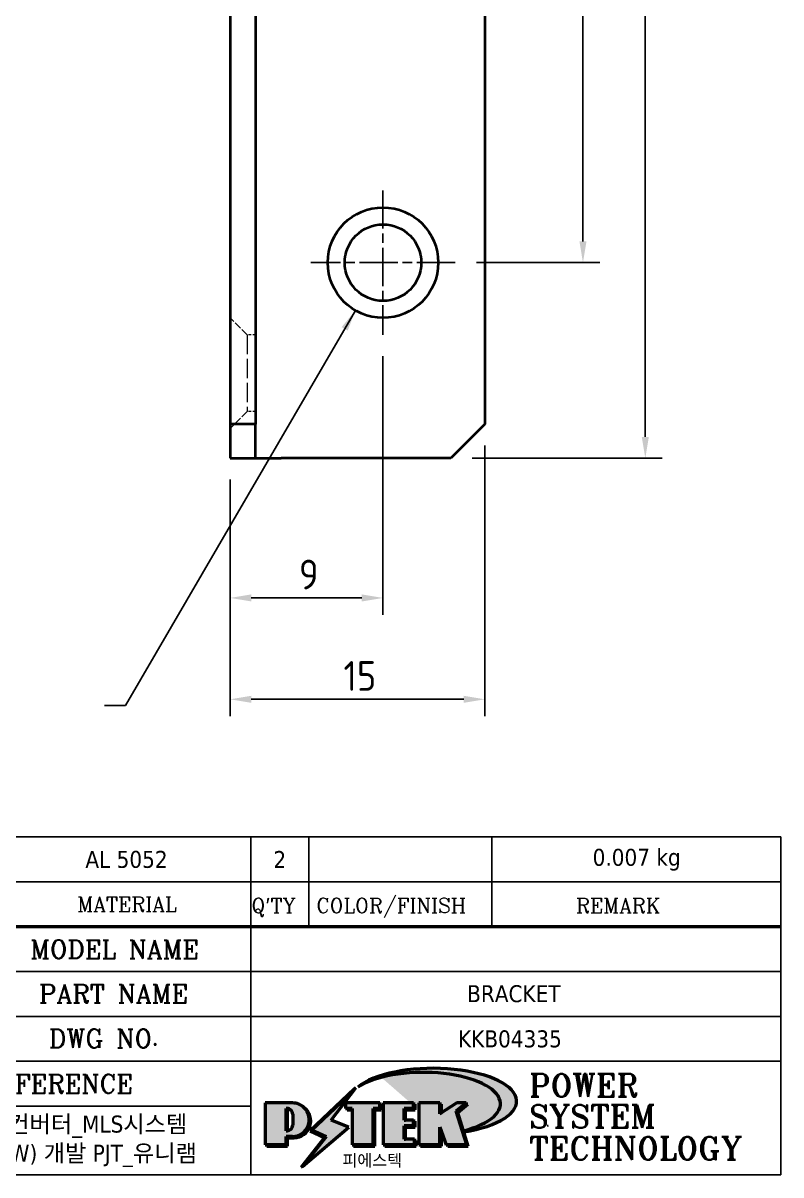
# Model space of a CAD drawing. Header units: millimetres. Extents: x 0 to 105, y 0 to 149.
# Drawn here: x 55.4 to 100, y 5 to 72.8 of the extents above; entities that cross this region are included whole.
import ezdxf
from ezdxf.enums import TextEntityAlignment as Align

# ---------------------------------------------------------------- set-up
doc = ezdxf.new("R2010")
doc.units = ezdxf.units.MM
doc.header["$LTSCALE"] = 0.5
doc.linetypes.add('CHAIN', pattern=[0.35429999999999995, 0.2362, -0.0295, 0.0591, -0.0295])
doc.linetypes.add('DASHED', pattern=[0.2067, 0.1654, -0.0413])
doc.layers.get('0').update_dxf_attribs({"color": 3, "lineweight": 25})
for name, color, linetype, lineweight in [('가려진 것(ISO)', 2, 'DASHED', 18), ('가시적인 것(ISO)', 3, 'Continuous', 40), ('기호(ISO)', 5, 'Continuous', 25), ('제목(ISO)', 5, 'Continuous', 50), ('중심 표식(ISO)', 1, 'Continuous', 25), ('치수(ISO)', 2, 'Continuous', 25), ('해치(ISO)', 7, 'Continuous', 18)]:
    doc.layers.add(name, color=color, linetype=linetype, lineweight=lineweight)
doc.styles.add('HAN_291', font='')
doc.styles.add('HAN_370', font='', dxfattribs={"width": 2})
doc.styles.add('RC_284', font='ROMANC.shx')
doc.styles.add('RC_287', font='ROMANC.shx')
doc.styles.add('RC_292', font='ROMANC.shx')
doc.styles.add('ROMANT_294', font='romant.shx')
doc.styles.add('치수 텍스트_PSTEK_POSCO', font='isocp.shx')
doc.styles.add('텍스트 스타일198', font='tahoma.ttf')
doc.styles.add('텍스트 스타일333', font='ROMANC.shx', dxfattribs={"width": 0.800000011920929})
doc.styles.get('HAN_291').set_extended_font_data('GulimChe')
doc.styles.get('HAN_370').set_extended_font_data('GulimChe')
doc.dimstyles.new('치수_PSTEK_POSCO', dxfattribs={"dimscale": 0.5, "dimtxt": 3.5, "dimasz": 2.5, "dimexe": 2, "dimexo": 2.5, "dimgap": 1, "dimtad": 1, "dimrnd": 1e-08, "dimdsep": 46, "dimtxsty": '치수 텍스트_PSTEK_POSCO', "dimcen": 0.09, "dimdle": 10, "dimclrd": 7, "dimclre": 7, "dimclrt": 2, "dimadec": 1, "dimazin": 2, "dimtfac": 1, "dimtmove": 0, "dimatfit": 3, "dimfxl": 0, "dimtolj": 1, "dimlwd": -1, "dimlwe": -1, "dimarcsym": 0})
doc.dimstyles.new('치수_PSTEK_POSCO$7', dxfattribs={"dimscale": 0.5, "dimtxt": 3.5, "dimasz": 2.5, "dimexe": 2, "dimexo": 2.5, "dimgap": 1, "dimtad": 1, "dimrnd": 1e-08, "dimdsep": 46, "dimtxsty": '치수 텍스트_PSTEK_POSCO', "dimcen": 0.09, "dimdle": 10, "dimclrd": 7, "dimclre": 7, "dimclrt": 2, "dimadec": 1, "dimazin": 2, "dimtfac": 1, "dimtmove": 0, "dimatfit": 3, "dimfxl": 0, "dimtolj": 1, "dimlwd": -1, "dimlwe": -1, "dimarcsym": 0})

# ---------------------------------------------------------------- blocks, each defined once
blk = doc.blocks.new('제목 블록 PSTEK')
for color, points in [(252, [(317.2195697678507, 17.0593801673321), (322.0326348870767, 21.62682475217465), (322.2781991042243, 21.94392121864296), (317.0471853425802, 16.97985676345368), (318.7512090904202, 16.1899260703855), (316.0018030350395, 12.71868385740789), (316.3356552234328, 13.00206718743325), (318.9235935156908, 16.2694494742633)]), (5, [(321.6183518841322, 17.4193704504104), (319.5281351041078, 18.24969419629727), (322.4505835294948, 22.02344462252142), (317.2195697678507, 17.0593801673321), (318.9235935156908, 16.2694494742633), (316.1741874603099, 12.79820726128571)]), (1, [(324.4839107253602, 19.60711530335299), (325.2419748254881, 19.60711530335299), (325.2419748254881, 20.25857663940324), (321.2266040451076, 20.25857663940324), (321.2266040451076, 19.60711530335299), (321.9846681452406, 19.60711530335299), (321.9846681452406, 15.3430047401139), (324.4839107253602, 15.3430047401139)]), (252, [(321.9846681452406, 19.60711530335299), (321.4042753185749, 19.60711530335299), (321.4042753185749, 19.45905590879572), (321.9846681452406, 19.45905590879572)]), (252, [(324.6615819988275, 19.45905590879572), (325.4196460989604, 19.45905590879572), (325.4196460989604, 20.11051724484596), (325.2419748254881, 20.11051724484596), (325.2419748254881, 19.60711530335299), (324.4839107253602, 19.60711530335299), (324.4839107253602, 15.3430047401139), (322.1623394187076, 15.3430047401139), (322.1623394187076, 15.19494534555726), (324.6615819988275, 15.19494534555726)]), (1, [(329.2277337269622, 20.25857663940324), (325.65654113025, 20.25857663940324), (325.65654113025, 15.3430047401139), (329.3580259941756, 15.3430047401139), (329.3580259941756, 15.9944660761648), (328.1137701654877, 15.9944660761648), (328.1137701654877, 17.56360607323003), (329.2277337269622, 17.56360607323003), (329.2277337269622, 18.25543873810179), (328.1137701654877, 18.25543873810179), (328.1137701654877, 19.60711530335299), (329.2277337269622, 19.60711530335299)]), (252, [(328.2914414389548, 19.45905590879572), (329.4054050004294, 19.45905590879572), (329.4054050004294, 20.11051724484596), (329.2277337269622, 20.11051724484596), (329.2277337269622, 19.60711530335299), (328.1137701654877, 19.60711530335299), (328.1137701654877, 18.25543873810179), (328.2914414389548, 18.25543873810179)]), (1, [(332.3312149849806, 20.25857663940324), (329.8592894925411, 20.25857663940324), (329.8592894925411, 15.3430047401139), (332.3312149849806, 15.3430047401139), (332.3312149849806, 17.4318630164523), (333.0701931098801, 15.3430047401139), (335.4855464857051, 15.3430047401139), (334.2514536401189, 19.30614745124769), (335.4379594596742, 20.25857663940324), (334.3071782107978, 20.25857663940324), (332.3312149849806, 18.99741471888304)]), (252, [(332.5088862584528, 20.1105172448466), (332.3312149849806, 20.1105172448466), (332.3312149849806, 18.99741471888368), (332.5088862584528, 19.11081371413894)]), (252, [(335.6156307331414, 20.11051724484596), (335.2535118015555, 20.11051724484596), (334.2514536401189, 19.30614745124769), (335.4855464857051, 15.3430047401139), (333.1954852176545, 15.3430047401139), (333.2478643833523, 15.19494534555726), (335.6632177591723, 15.19494534555726), (334.4291249135862, 19.15808805669106)]), (252, [(328.2914414389548, 17.41554667867274), (329.4054050004294, 17.41554667867274), (329.4054050004294, 18.10737934354514), (329.2277337269622, 18.10737934354514), (329.2277337269622, 17.56360607323003), (328.1137701654877, 17.56360607323003), (328.1137701654877, 15.9944660761648), (328.2914414389548, 15.9944660761648)]), (252, [(332.5088862584528, 16.92964231796647), (332.3312149849806, 17.43186301645164), (332.3312149849806, 15.3430047401139), (330.0369607660135, 15.3430047401139), (330.0369607660135, 15.19494534555726), (332.5088862584528, 15.19494534555726)]), (252, [(329.5356972676428, 15.8464066816075), (329.3580259941756, 15.8464066816075), (329.3580259941756, 15.3430047401139), (325.8342124037171, 15.3430047401139), (325.8342124037171, 15.19494534555726), (329.5356972676428, 15.19494534555726)])]:
    blk.add_hatch(color=color).paths.add_polyline_path(points)
h = blk.add_hatch(color=1)
edge = h.paths.add_edge_path(flags=0)
edge.add_line((314.2242174273352, 19.60711530335299), (314.2242174273352, 17.00126995915134))
edge.add_line((314.2242174273352, 17.00126995915134), (314.3485873187598, 17.00126995915134))
edge.add_arc((314.3485873187598, 17.6527312952023), 0.6514613360509371, 270, 360)
edge.add_line((315.0000486548106, 17.6527312952023), (315.0000486548106, 18.95565396730211))
edge.add_arc((314.3485873187598, 18.95565396730212), 0.6514613360508712, 0, 90)
edge.add_line((314.3485873187598, 19.60711530335299), (314.2242174273352, 19.60711530335299))
edge = h.paths.add_edge_path()
edge.add_arc((314.9847713324306, 18.28938669179658), 1.969189947606664, 269.9999999999959, 450)
edge.add_line((314.9847713324306, 20.25857663940318), (311.7664314776902, 20.25857663940324))
edge.add_line((311.7664314776902, 20.25857663940324), (311.7664314776902, 15.3430047401139))
edge.add_line((311.7664314776902, 15.3430047401139), (314.2242174273352, 15.3430047401139))
edge.add_line((314.2242174273352, 15.3430047401139), (314.2242174273352, 16.32019674418991))
edge.add_line((314.2242174273352, 16.32019674418991), (314.9847713324307, 16.32019674418991))
h = blk.add_hatch(color=252)
edge = h.paths.add_edge_path()
edge.add_arc((314.9847713324309, 18.28938669179657), 1.969189947606666, 270, 406.8278729790604)
edge.add_arc((315.1624426058984, 18.1413272972396), 1.969189947606962, -90, 53.560984836317004, ccw=False)
edge.add_line((315.1624426058984, 16.17213734963263), (314.4018887008024, 16.17213734963263))
edge.add_line((314.4018887008024, 16.17213734963263), (314.4018887008024, 15.19494534555726))
edge.add_line((314.4018887008024, 15.19494534555726), (311.9441027511573, 15.19494534555726))
edge.add_line((311.9441027511573, 15.19494534555726), (311.9441027511573, 15.3430047401139))
edge.add_line((311.9441027511573, 15.3430047401139), (314.2242174273352, 15.3430047401139))
edge.add_line((314.2242174273352, 15.3430047401139), (314.2242174273352, 16.32019674418991))
edge.add_line((314.2242174273352, 16.32019674418991), (314.9847713324309, 16.32019674418991))
h = blk.add_hatch(color=252)
edge = h.paths.add_edge_path()
edge.add_line((314.4018887008024, 19.45905590879572), (314.5262585922315, 19.45905590879572))
edge.add_arc((314.5262585922314, 18.80759457274939), 0.6514613360463194, 60.4189348879147, 90.00000000000318, ccw=False)
edge.add_arc((314.3485873187602, 18.95565396730057), 0.6514613360524251, 39.96992292766206, 90.00000000009999)
edge.add_line((314.3485873187591, 19.60711530335307), (314.2242174273352, 19.60711530335298))
edge.add_line((314.2242174273352, 19.60711530335299), (314.2242174273352, 17.00126995915134))
edge.add_line((314.2242174273352, 17.00126995915134), (314.3485873187591, 17.00126995915134))
edge.add_arc((314.3485873187568, 17.652731295233), 0.6514613360816299, 270.0000000002, 274.6930825552478)
edge.add_line((314.4018887008024, 17.0034541317032), (314.4018887008024, 19.45905590879572))
at = {"layer": '해치(ISO)'}
h = blk.add_hatch(color=140, dxfattribs=at)
edge = h.paths.add_edge_path()
edge.add_ellipse((330.3660919371412, 20.15576403068321), major_axis=(9.100907360794343, 0), ratio=0.4069904968023172, start_angle=301.3098473703837, end_angle=507.7436900681698)
edge.add_ellipse((331.5340919371412, 20.4634168429492), major_axis=(-9.82350664112931, 0), ratio=0.3942600559756514, start_angle=111.51207141178469, end_angle=334.47025347086895, ccw=False)
edge.add_line((335.1363447531188, 16.8601935978785), (335.0955236905705, 16.99119398620872))
at = {"color": 180}
for p, q in [((182.475792979055, 11.79100474011392), (182.4757929790549, 51.56524660363496)), ((182.4757929790549, 51.56524660363496), (372.4757929537551, 51.56524660363496)), ((189.2651435055721, 51.56524660363496), (189.2651435055722, 41.00524660363494)), ((215.2152739891528, 41.00524660363494), (215.2152739891528, 51.56524660363496)), ((280.8758854511282, 51.56524660363496), (280.8758854511282, 41.00524660363494)), ((310.0881549537552, 51.56524660363496), (310.0881549537553, 41.00524660363494)), ((316.9044520275131, 51.56524660363496), (316.9044520275127, 41.00524660363494)), ((338.4566026226726, 51.56524660363496), (338.4566026226727, 41.00524660363494)), ((372.4757929537551, 51.56524660363496), (372.4757929537551, 11.79100474011389)), ((182.475792979055, 46.2852466036349), (372.4757929537551, 46.28524660363492)), ((182.475792979055, 41.00524660363493), (206.451475290024, 41.00524660363493)), ((222.9401812389276, 11.79100474011392), (222.9401812389276, 41.00524660363494)), ((239.4288871878316, 11.79100474011392), (239.4288871878316, 41.00524660363494)), ((255.9175931367356, 11.79100474011392), (255.9175931367356, 41.00524660363494)), ((268.6918866058747, 41.00524660363494), (268.6918866058747, 30.44524660363498)), ((280.8758854511282, 41.00524660363494), (280.8758854511282, 25.16524660363502)), ((310.088154953755, 41.00524660363494), (310.088154953755, 11.79100474011392)), ((182.475792979055, 35.72524660363497), (206.451475290024, 35.72524660363497)), ((198.8621818849491, 12.02524660363491), (198.8621818849491, 35.72524660363497)), ((206.451475290024, 35.72524660363497), (372.4757929537551, 35.72524660363497)), ((182.475792979055, 31.77524660363492), (206.451475290024, 31.77524660363492)), ((255.917593136736, 30.44524660363498), (372.4757929537552, 30.44524660363501)), ((182.475792979055, 27.82524660363487), (206.451475290024, 27.82524660363487)), ((255.9175931367359, 25.16524660363502), (372.4757929537552, 25.165246603635)), ((268.6918866058744, 25.16524660363502), (268.6918866058744, 11.79100474011392)), ((182.475792979055, 23.87524660363505), (206.451475290024, 23.87524660363505)), ((182.475792979055, 19.92524660363478), (206.451475290024, 19.92524660363478)), ((255.9175931367359, 19.88524660363481), (310.0881549537553, 19.88524660363481)), ((206.451475290024, 16.74100474011396), (255.9175931367359, 16.74100474011396)), ((182.475792979055, 15.97524660363496), (206.451475290024, 15.97524660363496)), ((182.475792979055, 11.79100474011392), (372.4757929537551, 11.79100474011389))]:
    blk.add_line(p, q, dxfattribs=at)
at = {"color": 7, "lineweight": 50}
for p, q in [((206.4514752900237, 11.79100474011392), (206.4514752900237, 41.00524660363494)), ((206.451475290024, 41.00524660363494), (372.4757929537551, 41.00524660363496))]:
    blk.add_line(p, q, dxfattribs=at)
at = {"color": 7}
for p, q in [((322.2781991042243, 21.94392121864296), (317.0471853425802, 16.97985676345368)), ((322.4505835294948, 22.02344462252142), (317.2195697678507, 17.0593801673321)), ((319.5281351041078, 18.24969419629727), (322.4505835294948, 22.02344462252142)), ((322.0326348870767, 21.62682475217465), (322.2781991042243, 21.94392121864296)), ((317.2195697678507, 17.0593801673321), (322.0326348870767, 21.62682475217465)), ((311.7664314776902, 20.25900474011391), (311.7664314776902, 15.34300474011391)), ((314.9847713324309, 20.25857663940324), (311.7664314776902, 20.25857663940324)), ((314.9847713324309, 20.25857663940324), (311.7664314776902, 20.25857663940324)), ((311.7664314776902, 20.25857663940324), (311.7664314776902, 15.3430047401139)), ((314.2242174273352, 17.00126995915134), (314.2242174273352, 19.60711530335299)), ((314.2242174273352, 19.60711530335299), (314.3485873187591, 19.60711530335299)), ((314.3485873187591, 19.60711530335299), (314.2242174273352, 19.60711530335299)), ((314.2242174273352, 19.60711530335299), (314.2242174273352, 17.00126995915134)), ((314.2242174273352, 17.00126995915134), (314.2242174273352, 19.60711530335299)), ((314.2242174273352, 19.60711530335299), (314.3485873187591, 19.60711530335299)), ((314.4018887008024, 19.45905590879572), (314.5262585922314, 19.45905590879572)), ((314.4018887008024, 17.0034541317032), (314.4018887008024, 19.45905590879572)), ((325.2419748254881, 20.25857663940324), (321.2266040451076, 20.25857663940324)), ((321.2266040451076, 20.25857663940324), (321.2266040451076, 19.60711530335299)), ((325.2419748254881, 20.25857663940324), (321.2266040451076, 20.25857663940324)), ((321.2266040451076, 20.25857663940324), (321.2266040451076, 19.60711530335299)), ((321.2266040451076, 19.60711530335299), (321.9846681452406, 19.60711530335299)), ((321.2266040451076, 19.60711530335299), (321.9846681452406, 19.60711530335299)), ((321.4042753185749, 19.60711530335299), (321.4042753185749, 19.45905590879572)), ((321.9846681452406, 19.60711530335299), (321.4042753185749, 19.60711530335299)), ((321.4042753185749, 19.45905590879572), (321.9846681452406, 19.45905590879572)), ((321.9846681452406, 19.60711530335299), (321.9846681452406, 15.3430047401139)), ((321.9846681452406, 19.45905590879572), (321.9846681452406, 19.60711530335299)), ((321.9846681452406, 19.60711530335299), (321.9846681452406, 15.3430047401139)), ((324.4839107253602, 19.60711530335299), (325.2419748254881, 19.60711530335299)), ((324.4839107253602, 15.3430047401139), (324.4839107253602, 19.60711530335299)), ((325.2419748254881, 19.60711530335299), (324.4839107253602, 19.60711530335299)), ((324.4839107253602, 19.60711530335299), (324.4839107253602, 15.3430047401139)), ((324.4839107253602, 19.60711530335299), (325.2419748254881, 19.60711530335299)), ((324.4839107253602, 15.3430047401139), (324.4839107253602, 19.60711530335299)), ((324.6615819988275, 19.45905590879572), (325.4196460989604, 19.45905590879572)), ((324.6615819988275, 15.19494534555726), (324.6615819988275, 19.45905590879572)), ((325.2419748254881, 19.60711530335299), (325.2419748254881, 20.25857663940324)), ((325.2419748254881, 19.60711530335299), (325.2419748254881, 20.25857663940324)), ((325.4196460989604, 20.11051724484596), (325.2419748254881, 20.11051724484596)), ((325.2419748254881, 20.11051724484596), (325.2419748254881, 19.60711530335299)), ((325.4196460989604, 19.45905590879572), (325.4196460989604, 20.11051724484596)), ((329.2277337269622, 20.25857663940324), (325.65654113025, 20.25857663940324)), ((325.65654113025, 20.25857663940324), (325.65654113025, 15.3430047401139)), ((325.65654113025, 20.25857663940324), (325.65654113025, 15.3430047401139)), ((329.2277337269622, 20.25857663940324), (325.65654113025, 20.25857663940324)), ((328.1137701654877, 18.25543873810179), (328.1137701654877, 19.60711530335299)), ((328.1137701654877, 19.60711530335299), (329.2277337269622, 19.60711530335299)), ((329.2277337269622, 19.60711530335299), (328.1137701654877, 19.60711530335299)), ((328.1137701654877, 19.60711530335299), (328.1137701654877, 18.25543873810179)), ((328.1137701654877, 18.25543873810179), (328.1137701654877, 19.60711530335299)), ((328.1137701654877, 19.60711530335299), (329.2277337269622, 19.60711530335299)), ((328.2914414389548, 18.25543873810179), (328.2914414389548, 19.45905590879572)), ((328.2914414389548, 19.45905590879572), (329.4054050004294, 19.45905590879572)), ((329.2277337269622, 19.60711530335299), (329.2277337269622, 20.25857663940324)), ((329.2277337269622, 19.60711530335299), (329.2277337269622, 20.25857663940324)), ((329.4054050004294, 20.11051724484596), (329.2277337269622, 20.11051724484596)), ((329.2277337269622, 20.11051724484596), (329.2277337269622, 19.60711530335299)), ((329.4054050004294, 19.45905590879572), (329.4054050004294, 20.11051724484596)), ((332.3312149849806, 20.25857663940324), (329.8592894925411, 20.25857663940324)), ((329.8592894925411, 20.25857663940324), (329.8592894925411, 15.3430047401139)), ((329.8592894925411, 20.25857663940324), (329.8592894925411, 15.3430047401139)), ((332.3312149849806, 20.25857663940324), (329.8592894925411, 20.25857663940324)), ((334.3071782107978, 20.25857663940324), (332.3312149849806, 18.99741471888304)), ((332.3312149849806, 18.99741471888304), (332.3312149849806, 20.25857663940324)), ((334.3071782107978, 20.25857663940324), (332.3312149849806, 18.99741471888304)), ((332.3312149849806, 18.99741471888304), (332.3312149849806, 20.25857663940324)), ((332.5088862584528, 20.1105172448466), (332.3312149849806, 20.1105172448466)), ((332.3312149849806, 20.1105172448466), (332.3312149849806, 18.99741471888368)), ((332.3312149849806, 18.99741471888368), (332.5088862584528, 19.11081371413894)), ((332.5088862584528, 19.11081371413894), (332.5088862584528, 20.1105172448466)), ((334.2514536401189, 19.30614745124769), (335.4379594596742, 20.25857663940324)), ((334.2514536401189, 19.30614745124769), (335.4379594596742, 20.25857663940324)), ((335.2535118015555, 20.11051724484596), (334.2514536401189, 19.30614745124769)), ((335.4855464857051, 15.3430047401139), (334.2514536401189, 19.30614745124769)), ((334.2514536401189, 19.30614745124769), (335.4855464857051, 15.3430047401139)), ((335.4855464857051, 15.3430047401139), (334.2514536401189, 19.30614745124769)), ((335.4379594596742, 20.25857663940324), (334.3071782107978, 20.25857663940324)), ((335.4379594596742, 20.25857663940324), (334.3071782107978, 20.25857663940324)), ((334.4291249135862, 19.15808805669104), (335.6156307331414, 20.11051724484596)), ((335.6632177591723, 15.19494534555726), (334.4291249135862, 19.15808805669104)), ((335.6156307331414, 20.11051724484596), (335.2535118015555, 20.11051724484596)), ((315.0000486548106, 18.95565396730275), (315.0000486548106, 17.65273129520161)), ((315.0000486548106, 18.95565396730275), (315.0000486548106, 17.65273129520161)), ((321.6183518841322, 17.4193704504104), (319.5281351041078, 18.24969419629727)), ((329.2277337269622, 18.25543873810179), (328.1137701654877, 18.25543873810179)), ((328.1137701654877, 18.25543873810179), (328.2914414389548, 18.25543873810179)), ((329.2277337269622, 18.25543873810179), (328.1137701654877, 18.25543873810179)), ((329.2277337269622, 17.56360607323003), (329.2277337269622, 18.25543873810179)), ((329.2277337269622, 17.56360607323003), (329.2277337269622, 18.25543873810179)), ((329.4054050004294, 18.10737934354514), (329.2277337269622, 18.10737934354514)), ((329.2277337269622, 18.10737934354514), (329.2277337269622, 17.56360607323003)), ((329.4054050004294, 17.41554667867274), (329.4054050004294, 18.10737934354514)), ((345.0447381189468, 17.50375595811051), (344.9867755289346, 17.689895936919)), ((314.3485873187591, 17.00126995915134), (314.2242174273352, 17.00126995915134)), ((314.2242174273352, 17.00126995915134), (314.3485873187591, 17.00126995915134)), ((314.3485873187591, 17.00126995915134), (314.2242174273352, 17.00126995915134)), ((314.2242174273352, 16.32019674418991), (314.9847713324309, 16.32019674418991)), ((314.2242174273352, 15.3430047401139), (314.2242174273352, 16.32019674418991)), ((314.9847713324309, 16.32019674418991), (314.2242174273352, 16.32019674418991)), ((314.2242174273352, 16.32019674418991), (314.2242174273352, 15.3430047401139)), ((314.2242174273352, 16.32019674418991), (314.9847713324309, 16.32019674418991)), ((314.2242174273352, 15.3430047401139), (314.2242174273352, 16.32019674418991)), ((316.1741874603099, 12.79820726128571), (321.6183518841322, 17.4193704504104)), ((318.9235935156908, 16.2694494742633), (316.1741874603099, 12.79820726128571)), ((316.3356552234328, 13.00206718743325), (318.9235935156908, 16.2694494742633)), ((317.0471853425802, 16.97985676345368), (318.7512090904202, 16.1899260703855)), ((318.9235935156908, 16.2694494742633), (317.2195697678507, 17.0593801673321)), ((317.2195697678507, 17.0593801673321), (318.9235935156908, 16.2694494742633)), ((328.1137701654877, 17.56360607323003), (329.2277337269622, 17.56360607323003)), ((328.1137701654877, 15.9944660761648), (328.1137701654877, 17.56360607323003)), ((329.2277337269622, 17.56360607323003), (328.1137701654877, 17.56360607323003)), ((328.1137701654877, 17.56360607323003), (328.1137701654877, 15.9944660761648)), ((328.1137701654877, 17.56360607323003), (329.2277337269622, 17.56360607323003)), ((328.1137701654877, 15.9944660761648), (328.1137701654877, 17.56360607323003)), ((328.2914414389548, 15.9944660761648), (328.2914414389548, 17.41554667867274)), ((328.2914414389548, 17.41554667867274), (329.4054050004294, 17.41554667867274)), ((332.3312149849806, 17.4318630164523), (333.0701931098801, 15.3430047401139)), ((332.3312149849806, 15.3430047401139), (332.3312149849806, 17.4318630164523)), ((332.5088862584528, 16.92964231796647), (332.3312149849806, 17.43186301645164)), ((332.3312149849806, 17.43186301645164), (332.3312149849806, 15.3430047401139)), ((332.3312149849806, 17.4318630164523), (333.0701931098801, 15.3430047401139)), ((332.3312149849806, 15.3430047401139), (332.3312149849806, 17.4318630164523)), ((332.5088862584528, 15.19494534555726), (332.5088862584528, 16.92964231796647)), ((311.7664314776902, 15.3430047401139), (314.2242174273352, 15.3430047401139)), ((311.7664314776902, 15.3430047401139), (314.2242174273352, 15.3430047401139)), ((314.2242174273352, 15.3430047401139), (311.9441027511573, 15.3430047401139)), ((311.9441027511573, 15.3430047401139), (311.9441027511573, 15.19494534555726)), ((311.9441027511573, 15.19494534555726), (314.4018887008024, 15.19494534555726)), ((314.4018887008024, 16.17213734963263), (315.162442605898, 16.17213734963263)), ((314.4018887008024, 15.19494534555726), (314.4018887008024, 16.17213734963263)), ((318.7512090904202, 16.1899260703855), (316.0018030350395, 12.71868385740789)), ((321.9846681452406, 15.3430047401139), (324.4839107253602, 15.3430047401139)), ((321.9846681452406, 15.3430047401139), (324.4839107253602, 15.3430047401139)), ((324.4839107253602, 15.3430047401139), (322.1623394187076, 15.3430047401139)), ((322.1623394187076, 15.3430047401139), (322.1623394187076, 15.19494534555726)), ((322.1623394187076, 15.19494534555726), (324.6615819988275, 15.19494534555726)), ((325.65654113025, 15.3430047401139), (329.3580259941756, 15.3430047401139)), ((325.65654113025, 15.3430047401139), (329.3580259941756, 15.3430047401139)), ((329.3580259941756, 15.3430047401139), (325.8342124037171, 15.3430047401139)), ((325.8342124037171, 15.3430047401139), (325.8342124037171, 15.19494534555726)), ((325.8342124037171, 15.19494534555726), (329.5356972676428, 15.19494534555726)), ((329.3580259941756, 15.9944660761648), (328.1137701654877, 15.9944660761648)), ((328.1137701654877, 15.9944660761648), (328.2914414389548, 15.9944660761648)), ((329.3580259941756, 15.9944660761648), (328.1137701654877, 15.9944660761648)), ((329.3580259941756, 15.3430047401139), (329.3580259941756, 15.9944660761648)), ((329.3580259941756, 15.3430047401139), (329.3580259941756, 15.9944660761648)), ((329.5356972676428, 15.8464066816075), (329.3580259941756, 15.8464066816075)), ((329.3580259941756, 15.8464066816075), (329.3580259941756, 15.3430047401139)), ((329.5356972676428, 15.19494534555726), (329.5356972676428, 15.8464066816075)), ((329.8592894925411, 15.3430047401139), (332.3312149849806, 15.3430047401139)), ((329.8592894925411, 15.3430047401139), (332.3312149849806, 15.3430047401139)), ((332.3312149849806, 15.3430047401139), (330.0369607660135, 15.3430047401139)), ((330.0369607660135, 15.3430047401139), (330.0369607660135, 15.19494534555726)), ((330.0369607660135, 15.19494534555726), (332.5088862584528, 15.19494534555726)), ((333.0701931098801, 15.3430047401139), (335.4855464857051, 15.3430047401139)), ((333.0701931098801, 15.3430047401139), (335.4855464857051, 15.3430047401139)), ((335.4855464857051, 15.3430047401139), (333.1954852176545, 15.3430047401139)), ((333.1954852176545, 15.3430047401139), (333.2478643833523, 15.19494534555726)), ((333.2478643833523, 15.19494534555726), (335.6632177591723, 15.19494534555726)), ((316.0018030350395, 12.71868385740789), (316.3356552234328, 13.00206718743325))]:
    blk.add_line(p, q, dxfattribs=at)
at = {"color": 5}
for p, q in [((322.4505835294948, 22.02344462252142), (317.2195697678507, 17.0593801673321)), ((319.5281351041078, 18.24969419629727), (322.4505835294948, 22.02344462252142)), ((321.6183518841322, 17.4193704504104), (319.5281351041078, 18.24969419629727)), ((316.1741874603099, 12.79820726128571), (321.6183518841322, 17.4193704504104)), ((318.9235935156908, 16.2694494742633), (316.1741874603099, 12.79820726128571)), ((317.2195697678507, 17.0593801673321), (318.9235935156908, 16.2694494742633))]:
    blk.add_line(p, q, dxfattribs=at)
at = {"color": 1}
for p, q in [((314.9847713324309, 20.25857663940324), (311.7664314776902, 20.25857663940324)), ((311.7664314776902, 20.25857663940324), (311.7664314776902, 15.3430047401139)), ((314.2242174273352, 17.00126995915134), (314.2242174273352, 19.60711530335299)), ((314.2242174273352, 19.60711530335299), (314.3485873187591, 19.60711530335299)), ((325.2419748254881, 20.25857663940324), (321.2266040451076, 20.25857663940324)), ((321.2266040451076, 20.25857663940324), (321.2266040451076, 19.60711530335299)), ((321.2266040451076, 19.60711530335299), (321.9846681452406, 19.60711530335299)), ((321.9846681452406, 19.60711530335299), (321.9846681452406, 15.3430047401139)), ((324.4839107253602, 19.60711530335299), (325.2419748254881, 19.60711530335299)), ((324.4839107253602, 15.3430047401139), (324.4839107253602, 19.60711530335299)), ((325.2419748254881, 19.60711530335299), (325.2419748254881, 20.25857663940324)), ((329.2277337269622, 20.25857663940324), (325.65654113025, 20.25857663940324)), ((325.65654113025, 20.25857663940324), (325.65654113025, 15.3430047401139)), ((328.1137701654877, 18.25543873810179), (328.1137701654877, 19.60711530335299)), ((328.1137701654877, 19.60711530335299), (329.2277337269622, 19.60711530335299)), ((329.2277337269622, 19.60711530335299), (329.2277337269622, 20.25857663940324)), ((332.3312149849806, 20.25857663940324), (329.8592894925411, 20.25857663940324)), ((329.8592894925411, 20.25857663940324), (329.8592894925411, 15.3430047401139)), ((334.3071782107978, 20.25857663940324), (332.3312149849806, 18.99741471888304)), ((332.3312149849806, 18.99741471888304), (332.3312149849806, 20.25857663940324)), ((334.2514536401189, 19.30614745124769), (335.4379594596742, 20.25857663940324)), ((335.4855464857051, 15.3430047401139), (334.2514536401189, 19.30614745124769)), ((335.4379594596742, 20.25857663940324), (334.3071782107978, 20.25857663940324)), ((315.0000486548106, 18.95565396730275), (315.0000486548106, 17.65273129520161)), ((329.2277337269622, 18.25543873810179), (328.1137701654877, 18.25543873810179)), ((329.2277337269622, 17.56360607323003), (329.2277337269622, 18.25543873810179)), ((314.3485873187591, 17.00126995915134), (314.2242174273352, 17.00126995915134)), ((314.2242174273352, 16.32019674418991), (314.9847713324309, 16.32019674418991)), ((314.2242174273352, 15.3430047401139), (314.2242174273352, 16.32019674418991)), ((328.1137701654877, 17.56360607323003), (329.2277337269622, 17.56360607323003)), ((328.1137701654877, 15.9944660761648), (328.1137701654877, 17.56360607323003)), ((332.3312149849806, 17.4318630164523), (333.0701931098801, 15.3430047401139)), ((332.3312149849806, 15.3430047401139), (332.3312149849806, 17.4318630164523)), ((311.7664314776902, 15.3430047401139), (314.2242174273352, 15.3430047401139)), ((321.9846681452406, 15.3430047401139), (324.4839107253602, 15.3430047401139)), ((325.65654113025, 15.3430047401139), (329.3580259941756, 15.3430047401139)), ((329.3580259941756, 15.9944660761648), (328.1137701654877, 15.9944660761648)), ((329.3580259941756, 15.3430047401139), (329.3580259941756, 15.9944660761648)), ((329.8592894925411, 15.3430047401139), (332.3312149849806, 15.3430047401139)), ((333.0701931098801, 15.3430047401139), (335.4855464857051, 15.3430047401139))]:
    blk.add_line(p, q, dxfattribs=at)
at = {"color": 7}
for centre, radius, start, end in [((314.3485873187598, 18.95565396730211), 0.6514613360508712, 0, 90), ((314.3485873187602, 18.95565396730057), 0.6514613360524251, 39.96992292766117, 90), ((314.3485873187598, 18.95565396730212), 0.6514613360508712, 0, 90), ((314.5262585922314, 18.80759457274939), 0.6514613360463193, 60.41893488791137, 90), ((314.9847713324309, 18.28938669179658), 1.969189947606665, 270, 90), ((314.9847713324309, 18.28938669179658), 1.969189947606665, 270, 90), ((314.9847713324307, 18.2893866917965), 1.969189947606594, 270, 46.82787297909833), ((315.1624426058984, 18.1413272972396), 1.969189947606961, 270, 53.56098483636067), ((314.3485873187597, 17.65273129520228), 0.6514613360509381, 270, 0), ((314.3485873187598, 17.6527312952023), 0.6514613360509381, 270, 0), ((314.3485873187568, 17.652731295233), 0.6514613360816299, 270, 274.6930825552478)]:
    blk.add_arc(centre, radius, start, end, dxfattribs=at)
at = {"color": 1}
for centre, radius, start, end in [((314.3485873187598, 18.95565396730211), 0.6514613360508712, 0, 90), ((314.9847713324309, 18.28938669179657), 1.969189947606665, 270, 90), ((314.3485873187598, 17.6527312952023), 0.6514613360509381, 270, 0)]:
    blk.add_arc(centre, radius, start, end, dxfattribs=at)
at = {"layer": '제목(ISO)', "lineweight": 18}
blk.add_line((182.475792979055, 35.72500474011393), (182.475792979055, 11.79100474011392), dxfattribs=at)
at = {"layer": '제목(ISO)'}
for p, q in [((322.2781991042243, 21.94392121864296), (317.0471853425802, 16.97985676345368)), ((322.4505835294948, 22.02344462252142), (317.2195697678507, 17.0593801673321)), ((319.5281351041078, 18.24969419629727), (322.4505835294948, 22.02344462252142)), ((322.0326348870767, 21.62682475217465), (322.2781991042243, 21.94392121864296)), ((317.2195697678507, 17.0593801673321), (322.0326348870767, 21.62682475217465)), ((314.9847713324306, 20.25857663940324), (311.7664314776902, 20.25857663940324)), ((311.7664314776902, 20.25857663940324), (311.7664314776902, 15.3430047401139)), ((314.2242174273352, 17.00126995915134), (314.2242174273352, 19.60711530335299)), ((314.2242174273352, 19.60711530335299), (314.3485873187598, 19.60711530335299)), ((314.3485873187591, 19.60711530335299), (314.2242174273352, 19.60711530335299)), ((314.2242174273352, 19.60711530335299), (314.2242174273352, 17.00126995915134)), ((314.4018887008024, 19.45905590879572), (314.5262585922314, 19.45905590879572)), ((314.4018887008024, 17.0034541317032), (314.4018887008024, 19.45905590879572)), ((325.2419748254881, 20.25857663940324), (321.2266040451076, 20.25857663940324)), ((321.2266040451076, 20.25857663940324), (321.2266040451076, 19.60711530335299)), ((321.2266040451076, 19.60711530335299), (321.9846681452406, 19.60711530335299)), ((321.9846681452406, 19.60711530335299), (321.4042753185749, 19.60711530335299)), ((321.4042753185749, 19.60711530335299), (321.4042753185749, 19.45905590879572)), ((321.4042753185749, 19.45905590879572), (321.9846681452406, 19.45905590879572)), ((321.9846681452406, 19.60711530335299), (321.9846681452406, 15.3430047401139)), ((321.9846681452406, 19.45905590879572), (321.9846681452406, 19.60711530335299)), ((324.4839107253602, 19.60711530335299), (325.2419748254881, 19.60711530335299)), ((324.4839107253602, 15.3430047401139), (324.4839107253602, 19.60711530335299)), ((325.2419748254881, 19.60711530335299), (324.4839107253602, 19.60711530335299)), ((324.4839107253602, 19.60711530335299), (324.4839107253602, 15.3430047401139)), ((324.6615819988275, 19.45905590879572), (325.4196460989604, 19.45905590879572)), ((324.6615819988275, 15.19494534555726), (324.6615819988275, 19.45905590879572)), ((325.2419748254881, 19.60711530335299), (325.2419748254881, 20.25857663940324)), ((325.4196460989604, 20.11051724484596), (325.2419748254881, 20.11051724484596)), ((325.2419748254881, 20.11051724484596), (325.2419748254881, 19.60711530335299)), ((325.4196460989604, 19.45905590879572), (325.4196460989604, 20.11051724484596)), ((329.2277337269622, 20.25857663940324), (325.65654113025, 20.25857663940324)), ((325.65654113025, 20.25857663940324), (325.65654113025, 15.3430047401139)), ((328.1137701654877, 18.25543873810179), (328.1137701654877, 19.60711530335299)), ((328.1137701654877, 19.60711530335299), (329.2277337269622, 19.60711530335299)), ((329.2277337269622, 19.60711530335299), (328.1137701654877, 19.60711530335299)), ((328.1137701654877, 19.60711530335299), (328.1137701654877, 18.25543873810179)), ((328.2914414389548, 19.45905590879572), (329.4054050004294, 19.45905590879572)), ((328.2914414389548, 18.25543873810179), (328.2914414389548, 19.45905590879572)), ((329.2277337269622, 19.60711530335299), (329.2277337269622, 20.25857663940324)), ((329.4054050004294, 20.11051724484596), (329.2277337269622, 20.11051724484596)), ((329.2277337269622, 20.11051724484596), (329.2277337269622, 19.60711530335299)), ((329.4054050004294, 19.45905590879572), (329.4054050004294, 20.11051724484596)), ((332.3312149849806, 20.25857663940324), (329.8592894925411, 20.25857663940324)), ((329.8592894925411, 20.25857663940324), (329.8592894925411, 15.3430047401139)), ((334.3071782107978, 20.25857663940324), (332.3312149849806, 18.99741471888304)), ((332.3312149849806, 18.99741471888304), (332.3312149849806, 20.25857663940324)), ((332.5088862584528, 20.1105172448466), (332.3312149849806, 20.1105172448466)), ((332.3312149849806, 20.1105172448466), (332.3312149849806, 18.99741471888368)), ((332.3312149849806, 18.99741471888368), (332.5088862584528, 19.11081371413894)), ((332.5088862584528, 19.11081371413894), (332.5088862584528, 20.1105172448466)), ((334.2514536401189, 19.30614745124769), (335.4379594596742, 20.25857663940324)), ((335.2535118015555, 20.11051724484596), (334.2514536401189, 19.30614745124769)), ((335.4855464857051, 15.3430047401139), (334.2514536401189, 19.30614745124769)), ((334.2514536401189, 19.30614745124769), (335.4855464857051, 15.3430047401139)), ((335.4379594596742, 20.25857663940324), (334.3071782107978, 20.25857663940324)), ((334.4291249135862, 19.15808805669106), (335.6156307331414, 20.11051724484596)), ((335.6632177591723, 15.19494534555726), (334.4291249135862, 19.15808805669106)), ((335.6156307331414, 20.11051724484596), (335.2535118015555, 20.11051724484596)), ((315.0000486548106, 18.95565396730211), (315.0000486548106, 17.6527312952023)), ((321.6183518841322, 17.4193704504104), (319.5281351041078, 18.24969419629727)), ((329.2277337269622, 18.25543873810179), (328.1137701654877, 18.25543873810179)), ((328.1137701654877, 18.25543873810179), (328.2914414389548, 18.25543873810179)), ((329.2277337269622, 17.56360607323003), (329.2277337269622, 18.25543873810179)), ((329.4054050004294, 18.10737934354514), (329.2277337269622, 18.10737934354514)), ((329.2277337269622, 18.10737934354514), (329.2277337269622, 17.56360607323003)), ((329.4054050004294, 17.41554667867274), (329.4054050004294, 18.10737934354514)), ((314.3485873187598, 17.00126995915134), (314.2242174273352, 17.00126995915134)), ((314.2242174273352, 17.00126995915134), (314.3485873187591, 17.00126995915134)), ((314.2242174273352, 15.3430047401139), (314.2242174273352, 16.32019674418991)), ((314.2242174273352, 16.32019674418991), (314.9847713324307, 16.32019674418991)), ((314.9847713324309, 16.32019674418991), (314.2242174273352, 16.32019674418991)), ((314.2242174273352, 16.32019674418991), (314.2242174273352, 15.3430047401139)), ((316.1741874603099, 12.79820726128571), (321.6183518841322, 17.4193704504104)), ((318.9235935156908, 16.2694494742633), (316.1741874603099, 12.79820726128571)), ((316.3356552234328, 13.00206718743325), (318.9235935156908, 16.2694494742633)), ((317.0471853425802, 16.97985676345368), (318.7512090904202, 16.1899260703855)), ((317.2195697678507, 17.0593801673321), (318.9235935156908, 16.2694494742633)), ((318.9235935156908, 16.2694494742633), (317.2195697678507, 17.0593801673321)), ((328.1137701654877, 15.9944660761648), (328.1137701654877, 17.56360607323003)), ((328.1137701654877, 17.56360607323003), (329.2277337269622, 17.56360607323003)), ((329.2277337269622, 17.56360607323003), (328.1137701654877, 17.56360607323003)), ((328.1137701654877, 17.56360607323003), (328.1137701654877, 15.9944660761648)), ((328.2914414389548, 17.41554667867274), (329.4054050004294, 17.41554667867274)), ((328.2914414389548, 15.9944660761648), (328.2914414389548, 17.41554667867274)), ((332.3312149849806, 15.3430047401139), (332.3312149849806, 17.4318630164523)), ((332.3312149849806, 17.4318630164523), (333.0701931098801, 15.3430047401139)), ((332.5088862584528, 16.92964231796647), (332.3312149849806, 17.43186301645164)), ((332.3312149849806, 17.43186301645164), (332.3312149849806, 15.3430047401139)), ((332.5088862584528, 15.19494534555726), (332.5088862584528, 16.92964231796647)), ((311.7664314776902, 15.3430047401139), (314.2242174273352, 15.3430047401139)), ((314.2242174273352, 15.3430047401139), (311.9441027511573, 15.3430047401139)), ((311.9441027511573, 15.3430047401139), (311.9441027511573, 15.19494534555726)), ((311.9441027511573, 15.19494534555726), (314.4018887008024, 15.19494534555726)), ((314.4018887008024, 15.19494534555726), (314.4018887008024, 16.17213734963263)), ((314.4018887008024, 16.17213734963263), (315.1624426058984, 16.17213734963263)), ((318.7512090904202, 16.1899260703855), (316.0018030350395, 12.71868385740789)), ((321.9846681452406, 15.3430047401139), (324.4839107253602, 15.3430047401139)), ((324.4839107253602, 15.3430047401139), (322.1623394187076, 15.3430047401139)), ((322.1623394187076, 15.3430047401139), (322.1623394187076, 15.19494534555726)), ((322.1623394187076, 15.19494534555726), (324.6615819988275, 15.19494534555726)), ((325.65654113025, 15.3430047401139), (329.3580259941756, 15.3430047401139)), ((329.3580259941756, 15.3430047401139), (325.8342124037171, 15.3430047401139)), ((325.8342124037171, 15.3430047401139), (325.8342124037171, 15.19494534555726)), ((325.8342124037171, 15.19494534555726), (329.5356972676428, 15.19494534555726)), ((329.3580259941756, 15.9944660761648), (328.1137701654877, 15.9944660761648)), ((328.1137701654877, 15.9944660761648), (328.2914414389548, 15.9944660761648)), ((329.3580259941756, 15.3430047401139), (329.3580259941756, 15.9944660761648)), ((329.5356972676428, 15.8464066816075), (329.3580259941756, 15.8464066816075)), ((329.3580259941756, 15.8464066816075), (329.3580259941756, 15.3430047401139)), ((329.5356972676428, 15.19494534555726), (329.5356972676428, 15.8464066816075)), ((329.8592894925411, 15.3430047401139), (332.3312149849806, 15.3430047401139)), ((332.3312149849806, 15.3430047401139), (330.0369607660135, 15.3430047401139)), ((330.0369607660135, 15.3430047401139), (330.0369607660135, 15.19494534555726)), ((330.0369607660135, 15.19494534555726), (332.5088862584528, 15.19494534555726)), ((333.0701931098801, 15.3430047401139), (335.4855464857051, 15.3430047401139)), ((335.4855464857051, 15.3430047401139), (333.1954852176545, 15.3430047401139)), ((333.1954852176545, 15.3430047401139), (333.2478643833523, 15.19494534555726)), ((333.2478643833523, 15.19494534555726), (335.6632177591723, 15.19494534555726)), ((316.0018030350395, 12.71868385740789), (316.3356552234328, 13.00206718743325))]:
    blk.add_line(p, q, dxfattribs=at)
at = {"layer": '제목(ISO)', "color": 4}
blk.add_line((335.1363447531188, 16.8601935978785), (335.0955236905705, 16.99119398620872), dxfattribs=at)
at = {"layer": '제목(ISO)'}
for centre, radius, start, end in [((314.3485873187598, 18.95565396730212), 0.6514613360508712, 0, 90), ((314.3485873187602, 18.95565396730057), 0.6514613360524251, 39.96992292766117, 90), ((314.5262585922314, 18.80759457274939), 0.6514613360463193, 60.41893488791137, 90), ((314.9847713324306, 18.28938669179658), 1.969189947606664, 46.82787297909431, 90), ((314.9847713324307, 18.2893866917965), 1.969189947606594, 270, 46.82787297909833), ((314.9847713324309, 18.28938669179657), 1.969189947606666, 270, 46.8278729790603), ((315.1624426058984, 18.1413272972396), 1.969189947606962, 270, 53.56098483631701), ((314.3485873187598, 17.6527312952023), 0.6514613360509371, 270, 0), ((314.3485873187568, 17.652731295233), 0.6514613360816299, 270, 274.6930825552478)]:
    blk.add_arc(centre, radius, start, end, dxfattribs=at)
at = {"layer": '제목(ISO)', "color": 4}
for centre, major_axis, ratio, start_param, end_param in [((331.5340919371412, 20.4634168429492), (9.82350664112931, 0), 0.3942600559756514, 5.087845455444478, 8.97919982663645), ((330.3660919371412, 20.15576403068321), (9.100907360794343, 0), 0.4069904968023172, 5.258848905294775, 8.861799147915196)]:
    blk.add_ellipse(centre, major_axis=major_axis, ratio=ratio, start_param=start_param, end_param=end_param, dxfattribs=at)
at = {"color": 2}
for s, height, style, p in [('NO', 1.742399930953979, 'RC_284', (184.135398793432, 42.62317362549192)), ('PART NO', 1.742399930953979, 'RC_284', (195.3359407378685, 42.62317362549192)), ('DESCRIPTION', 1.742399930953979, 'RC_284', (240.4025565652523, 42.62317362549192)), ("Q'TY", 1.742399930953979, 'RC_284', (310.1440786515383, 42.62317362549192)), ('COLOR/FINISH', 1.742399930953979, 'RC_284', (317.7725341324144, 42.62317362549192)), ('REMARK', 1.742399930953979, 'RC_284', (348.346649953877, 42.62317362549192)), ('MODEL NAME', 2.178000062704086, 'RC_292', (284.096330289083, 37.25462520371384)), (' TOLERANCE', 1.899999976158142, 'RC_287', (184.0872874387979, 37.00893196870329)), ('DRAWN', 1.899999976158142, 'RC_287', (208.9766620976279, 37.00893196870329)), ('CHECKED', 1.899999976158142, 'RC_287', (223.6856844514997, 37.00893196870329)), ('APPROVED', 1.899999976158142, 'RC_287', (239.7795453577791, 37.00893196870329)), ('UNIT', 1.742399930953979, 'RC_284', (259.1652673287452, 37.34317362549218)), ('SCALE', 1.742399930953979, 'RC_284', (270.2934779252897, 37.34317362549218)), ('    ~ 6', 2.000000029802322, 'HAN_291', (183.7721304966814, 32.8176515608431)), ('0.08', 2.000000029802322, 'HAN_291', (200.5467345600617, 33.09873600004101)), ('PART NAME', 2.178000062704086, 'RC_292', (285.1416959765849, 32.03045329421792)), ('mm', 1.742399930953979, 'RC_284', (259.6505418159997, 32.3543089683787)), ('  7 ~ 30', 2.000000029802322, 'HAN_291', (183.7721304966814, 28.70538114822415)), ('0.1', 2.000000029802322, 'HAN_291', (200.5467345600617, 28.98646558742206)), (' DWG NO.', 2.178000062704086, 'RC_292', (284.8124284083233, 26.75045329421772)), (' 31 ~ 120', 2.000000029802322, 'HAN_291', (183.7721304966814, 24.82628181916237)), ('0.2', 2.000000029802322, 'HAN_291', (200.5467345600617, 25.10736625836028)), ('121 ~ 300', 2.000000029802322, 'HAN_291', (183.7721304966814, 21.21401206133254)), ('SIZE', 1.742399930953979, 'RC_284', (259.1652673287452, 21.69497768947366)), ('REFERENCE', 2.178000062704086, 'RC_292', (278.2741065029841, 21.43214925458022)), ('0.4', 2.000000029802322, 'HAN_291', (200.5467345600617, 20.99509650053045)), ('0.6', 2.000000029802322, 'HAN_291', (200.5467345600617, 17.11599717146868)), ('301 ~ 600', 2.000000029802322, 'HAN_291', (183.7721304966814, 16.83491273227077)), ('0.8', 2.000000029802322, 'HAN_291', (200.6097246063884, 13.05732192299702)), ('601 ~ 1200', 2.000000029802322, 'HAN_291', (183.6802025156883, 12.84759660881125))]:
    blk.add_text(s, height=height, dxfattribs=dict(at, style=style)).set_placement(p)
at = {"color": 2, "style": 'RC_284'}
blk.add_text('MATERIAL', height=1.742399930953979, dxfattribs=at).set_placement((295.4820202024417, 43.64524660363492), align=Align.MIDDLE_CENTER)
at = {"color": 7, "style": '텍스트 스타일333', "width": 0.7999999523162842}
blk.add_text('N/S', height=2.000000029802322, dxfattribs=at).set_placement((274.7838860285014, 33.08524660363496), align=Align.MIDDLE_CENTER)
at = {"color": 2, "style": '텍스트 스타일333', "width": 0.7999999523162842}
blk.add_text('3rd ANGLE PROJ.', height=2.000000029802322, dxfattribs=at).set_placement((256.8430306642954, 26.76148381654429))
at = {"color": 7, "style": 'ROMANT_294'}
for s, p in [('POWER', (342.82727231297, 20.97115304607566)), ('SYSTEM', (342.82727231297, 17.3284636719184)), ('TECHNOLOGY', (342.82727231297, 13.57194088644453))]:
    blk.add_text(s, height=2.700000107288361, dxfattribs=at).set_placement(p)
at = {"color": 7, "insert": (320.8519732224835, 14.21236326823155), "char_height": 1.400000005960464, "attachment_point": 1, "line_spacing_factor": 0.3319999873638153, "style": 'HAN_370'}
blk.add_mtext('\\fHY견고딕|b0|i0;\\H1.4000;피에스텍', dxfattribs=at)
at = {"layer": '제목(ISO)', "color": 7, "style": '텍스트 스타일198'}
for tag, p in [('설명_001', (232.9584194678172, 47.92245856837096)), ('재질_001', (290.6002202955571, 47.92524659519488)), ('질량\\P3;_001', (350.3046145979153, 48.1643332325385)), ('부품_번호_001', (195.8064908440141, 47.68004260673702)), ("3._Q'TY_001", (312.7327037528258, 47.90442725317898)), ('제목_001', (335.5349605824892, 32.12134217035067)), ('부품_번호_001', (334.465731097246, 26.8052465951949)), ('설계자_001', (210.6823963971569, 25.23312566343435)), ('점검자_001', (226.4283219502686, 25.23446884679021)), ('프로젝트_001', (274.327908977247, 16.78015656189412)), ('시트_크기_001', (260.7634369704525, 14.8381256569732)), ('작성_날짜_001', (207.7280646059359, 13.26600473167383)), ('프로젝트_002', (272.3018357910732, 13.35627732324262))]:
    blk.add_attdef(tag, p, '', height=2.000000029802322, dxfattribs=at)
for tag, p in [('4._COLOR', (327.6805273250926, 48.92524660363493)), ('1._MODEL_NAME', (341.233897335037, 38.36524660363497)), ('엔지니어링_승인자', (247.673240162284, 26.23312567187446)), ('점검_날짜', (231.1845342133799, 14.26600474011394)), ('엔지니어링_승인_날짜', (247.6732401622839, 14.26600474011394))]:
    blk.add_attdef(tag, text='', height=2.000000029802322, dxfattribs=at).set_placement(p, align=Align.MIDDLE_CENTER)
blk = doc.blocks.new('*D23')
at = {"layer": 'Defpoints', "color": 0}
for p in [(82.57827072252084, 49.17047687736734), (67.57827072252086, 47.17047687736734), (82.57827072252084, 32.98133734598027)]:
    blk.add_point(p, dxfattribs=at)
at = {"layer": '치수(ISO)', "color": 7}
for p, q in [((82.57827072252084, 47.92047687736734), (82.57827072252084, 31.98133734598027)), ((67.57827072252086, 45.92047687736734), (67.57827072252086, 31.98133734598027)), ((68.82827072252086, 32.98133734598027), (81.32827072252084, 32.98133734598027))]:
    blk.add_line(p, q, dxfattribs=at)
for points in [[(68.82827072252086, 33.18967067931361), (68.82827072252086, 32.77300401264694), (67.57827072252086, 32.98133734598027)], [(81.32827072252084, 33.18967067931361), (81.32827072252084, 32.77300401264694), (82.57827072252084, 32.98133734598027)]]:
    blk.add_solid(points, dxfattribs=at)
at = {"layer": '치수(ISO)', "color": 2, "insert": (74.25452703581321, 34.35633734598027), "char_height": 1.75, "attachment_point": 4, "style": '치수 텍스트_PSTEK_POSCO'}
blk.add_mtext('\\A1;15', dxfattribs=at)
blk = doc.blocks.new('*D28')
at = {"layer": 'Defpoints', "color": 0}
for p in [(76.57827072252108, 54.42047687736735), (67.57827072252086, 47.17047687736734), (76.57827072252108, 38.94597974141589)]:
    blk.add_point(p, dxfattribs=at)
at = {"layer": '치수(ISO)', "color": 7}
for p, q in [((76.57827072252108, 53.17047687736735), (76.57827072252108, 37.94597974141589)), ((67.57827072252086, 45.92047687736734), (67.57827072252086, 37.94597974141589)), ((68.82827072252086, 38.94597974141589), (75.32827072252108, 38.94597974141589))]:
    blk.add_line(p, q, dxfattribs=at)
for points in [[(68.82827072252086, 39.15431307474923), (68.82827072252086, 38.73764640808255), (67.57827072252086, 38.94597974141589)], [(75.32827072252108, 39.15431307474923), (75.32827072252108, 38.73764640808255), (76.57827072252108, 38.94597974141589)]]:
    blk.add_solid(points, dxfattribs=at)
at = {"layer": '치수(ISO)', "color": 2, "insert": (71.63244028086929, 40.32097974141589), "char_height": 1.75, "attachment_point": 4, "style": '치수 텍스트_PSTEK_POSCO'}
blk.add_mtext('\\A1;9', dxfattribs=at)
blk = doc.blocks.new('*D29')
at = {"layer": 'Defpoints', "color": 0}
for p in [(80.82827072252108, 98.67047687736729), (80.82827072252108, 58.67047687736735), (88.34684161782997, 58.67047687736735)]:
    blk.add_point(p, dxfattribs=at)
at = {"layer": '치수(ISO)', "color": 7}
for p, q in [((82.07827072252108, 98.67047687736729), (89.34684161782998, 98.67047687736729)), ((88.34684161782998, 97.42047687736729), (88.34684161782997, 59.92047687736735)), ((82.07827072252108, 58.67047687736735), (89.34684161782997, 58.67047687736735))]:
    blk.add_line(p, q, dxfattribs=at)
for points in [[(88.13850828449665, 97.42047687736729), (88.55517495116331, 97.42047687736729), (88.34684161782998, 98.67047687736729)], [(88.13850828449664, 59.92047687736735), (88.5551749511633, 59.92047687736735), (88.34684161782997, 58.67047687736735)]]:
    blk.add_solid(points, dxfattribs=at)
at = {"layer": '치수(ISO)', "color": 2, "insert": (86.97184161782995, 77.61978790098937), "char_height": 1.75, "attachment_point": 4, "rotation": 90, "style": '치수 텍스트_PSTEK_POSCO'}
blk.add_mtext('\\A1;40', dxfattribs=at)
blk = doc.blocks.new('*D30')
at = {"layer": 'Defpoints', "color": 0}
for p in [(80.57827072252084, 110.1704768773673), (80.57827072252084, 47.17047687736734), (92.01572923800033, 47.17047687736734)]:
    blk.add_point(p, dxfattribs=at)
at = {"layer": '치수(ISO)', "color": 7}
for p, q in [((81.82827072252084, 110.1704768773673), (93.01572923800035, 110.1704768773673)), ((92.01572923800035, 108.9204768773673), (92.01572923800033, 48.42047687736734)), ((81.82827072252084, 47.17047687736734), (93.01572923800033, 47.17047687736734))]:
    blk.add_line(p, q, dxfattribs=at)
for points in [[(91.80739590466702, 108.9204768773673), (92.22406257133368, 108.9204768773673), (92.01572923800035, 110.1704768773673)], [(91.807395904667, 48.42047687736734), (92.22406257133366, 48.42047687736734), (92.01572923800033, 47.17047687736734)]]:
    blk.add_solid(points, dxfattribs=at)
at = {"layer": '치수(ISO)', "color": 2, "insert": (90.64072923800032, 77.61937098593529), "char_height": 1.75, "attachment_point": 4, "rotation": 90, "style": '치수 텍스트_PSTEK_POSCO'}
blk.add_mtext('\\A1;63', dxfattribs=at)

msp = doc.modelspace()

# ---------------------------------------------------------------- linework, layer by layer
at = {"layer": '가려진 것(ISO)', "ltscale": 5.387195587158203}
for p, q in [((68.57827072252087, 54.42047687736772), (67.57827072252086, 55.42047687736772)), ((68.57827072252087, 49.92047687736772), (67.57827072252087, 48.92047687736772))]:
    msp.add_line(p, q, dxfattribs=at)
at = {"layer": '가려진 것(ISO)', "ltscale": 13.67892265319824}
msp.add_line((68.57827072252087, 54.42047687736771), (68.57827072252087, 49.92047687736772), dxfattribs=at)
at = {"layer": '가려진 것(ISO)', "ltscale": 1.904596567153931}
for p, q in [((69.07827072252087, 54.42047687736772), (68.57827072252087, 54.42047687736772)), ((69.07827072252087, 49.92047687736772), (68.57827072252087, 49.92047687736772))]:
    msp.add_line(p, q, dxfattribs=at)
at = {"layer": '가시적인 것(ISO)'}
for p, q in [((67.57827072252086, 108.1704768773673), (67.57827072252086, 49.17047687736734)), ((69.07827072252086, 108.1704768773673), (69.07827072252087, 49.17047687736734)), ((82.57827072252084, 108.1704768773673), (82.57827072252084, 49.17047687736734)), ((67.57827072252086, 49.17047687736734), (67.57827072252086, 47.17047687736734)), ((69.07827072252087, 49.17047687736734), (67.57827072252086, 49.17047687736734)), ((69.07827072252087, 47.17047687736734), (69.07827072252087, 49.17047687736734)), ((82.57827072252084, 49.17047687736734), (80.57827072252084, 47.17047687736734)), ((67.57827072252086, 47.17047687736734), (69.07827072252087, 47.17047687736734)), ((69.07827072252087, 47.17047687736734), (70.57827072252087, 47.17047687736734)), ((80.57827072252084, 47.17047687736734), (70.57827072252087, 47.17047687736734))]:
    msp.add_line(p, q, dxfattribs=at)
for radius in [3.25, 2.25]:
    msp.add_circle((76.57827072252108, 58.67047687736735), radius, dxfattribs=at)
at = {"layer": '중심 표식(ISO)', "linetype": 'CHAIN', "ltscale": 19.05165100097656}
for p, q in [((76.57827072252108, 62.92047687736734), (76.57827072252108, 54.42047687736735)), ((80.82827072252108, 58.67047687736735), (72.32827072252108, 58.67047687736735))]:
    msp.add_line(p, q, dxfattribs=at)

# ---------------------------------------------------------------- block references
ref = msp.add_blockref('제목 블록 PSTEK', (-86.23789647687758, -0.8955023700569475), dxfattribs=dict(xscale=0.5, yscale=0.5, zscale=0.5))
ref.add_attrib('설계자_001', 'CJAHN', (19.10330172170086, 11.72106046166023), dxfattribs={"layer": '제목(ISO)', "color": 7, "height": 1.000000014901161, "style": '텍스트 스타일198'})
ref.add_attrib('점검자_001', 'HKWAG', (26.97626449825669, 11.72173205333816), dxfattribs={"layer": '제목(ISO)', "color": 7, "height": 1.000000014901161, "style": '텍스트 스타일198'})
ref.add_attrib('프로젝트_001', '2021_컨버터_MLS시스템', (50.92605801174592, 7.494575910890115), dxfattribs={"layer": '제목(ISO)', "color": 7, "height": 1.000000014901161, "style": '텍스트 스타일198'})
ref.add_attrib('시트_크기_001', 'A4', (44.14382200834862, 6.523560458429655), dxfattribs={"layer": '제목(ISO)', "color": 7, "height": 1.000000014901161, "style": '텍스트 스타일198'})
ref.add_attrib("3._Q'TY_001", '2', (70.12845539953537, 23.05671125653254), dxfattribs={"layer": '제목(ISO)', "color": 7, "height": 1.000000014901161, "style": '텍스트 스타일198'})
ref.add_attrib('작성_날짜_001', '2021-11-11', (17.62613582609037, 5.737499995779968), dxfattribs={"layer": '제목(ISO)', "color": 7, "height": 1.000000014901161, "style": '텍스트 스타일198'})
ref.add_attrib('재질_001', 'AL 5052', (59.062213670901, 23.06712092754049), dxfattribs={"layer": '제목(ISO)', "color": 7, "height": 1.000000014901161, "style": '텍스트 스타일198'})
ref.add_attrib('부품_번호_001', 'KKB04335', (80.99496907174539, 12.5071209275405), dxfattribs={"layer": '제목(ISO)', "color": 7, "height": 1.000000014901161, "style": '텍스트 스타일198'})
ref.add_attrib('질량\\P3;_001', '0.007 kg', (88.91441082208004, 23.1866642462123), dxfattribs={"layer": '제목(ISO)', "color": 7, "height": 1.000000014901161, "style": '텍스트 스타일198'})
ref.add_attrib('설명_001', 'AL5052 t=1.5*15*15*63', (30.241313257031, 23.06572691412854), dxfattribs={"layer": '제목(ISO)', "color": 7, "height": 1.000000014901161, "style": '텍스트 스타일198'})
ref.add_attrib('부품_번호_001', 'KKB04335', (11.66534894512946, 22.94451893331156), dxfattribs={"layer": '제목(ISO)', "color": 7, "height": 1.000000014901161, "style": '텍스트 스타일198'})
ref.add_attrib('제목_001', 'BRACKET', (81.52958381436707, 15.16516871511838), dxfattribs={"layer": '제목(ISO)', "color": 7, "height": 1.000000014901161, "style": '텍스트 스타일198'})
ref.add_attrib('프로젝트_002', '(SA-350W) 개발 PJT_유니램', (49.91302141865906, 5.782636291564361), dxfattribs={"layer": '제목(ISO)', "color": 7, "height": 1.000000014901161, "style": '텍스트 스타일198'})

# ---------------------------------------------------------------- dimensions: what is measured, and where the dimension line sits
at = {"layer": '치수(ISO)', "color": 7}
for base, p1, p2, angle, picture, middle in [((92.01572923800033, 47.17047687736734), (80.57827072252084, 110.1704768773673), (80.57827072252084, 47.17047687736734), 270, '*D30', (92.01572923800032, 78.67047687736735)), ((88.34684161782997, 58.67047687736735), (80.82827072252108, 98.67047687736729), (80.82827072252108, 58.67047687736735), 90, '*D29', (88.34684161782995, 78.67047687736732)), ((76.57827072252108, 38.94597974141589), (67.57827072252086, 47.17047687736734), (76.57827072252108, 54.42047687736735), 180, '*D28', (72.07827072252098, 38.94597974141589)), ((82.57827072252084, 32.98133734598027), (67.57827072252086, 47.17047687736734), (82.57827072252084, 49.17047687736734), 180, '*D23', (75.07827072252086, 32.98133734598027))]:
    dim = msp.add_linear_dim(base=base, p1=p1, p2=p2, angle=angle, dimstyle='치수_PSTEK_POSCO', override={"dimdec": 2, "dimtp": 0, "dimtm": -0, "dimtdec": 2, "dimtofl": 0, "dimatfit": 1}, dxfattribs=at)
    dim.commit()
    dim.dimension.update_dxf_attribs({"geometry": picture, "text_midpoint": middle, "dimtype": 160})

# ---------------------------------------------------------------- leaders
at = {"layer": '기호(ISO)', "color": 7, "annotation_type": 0, "has_hookline": 1, "hookline_direction": 1, "text_width": 30.48932028319766}
msp.add_leader([(74.95327072252053, 55.85589431506824), (61.43289077457018, 32.61219449498998), (60.18289077457018, 32.61219449498998)], dimstyle='치수_PSTEK_POSCO$7', override={"dimtad": 0}, dxfattribs=at)

doc.saveas('drawing.dxf')
